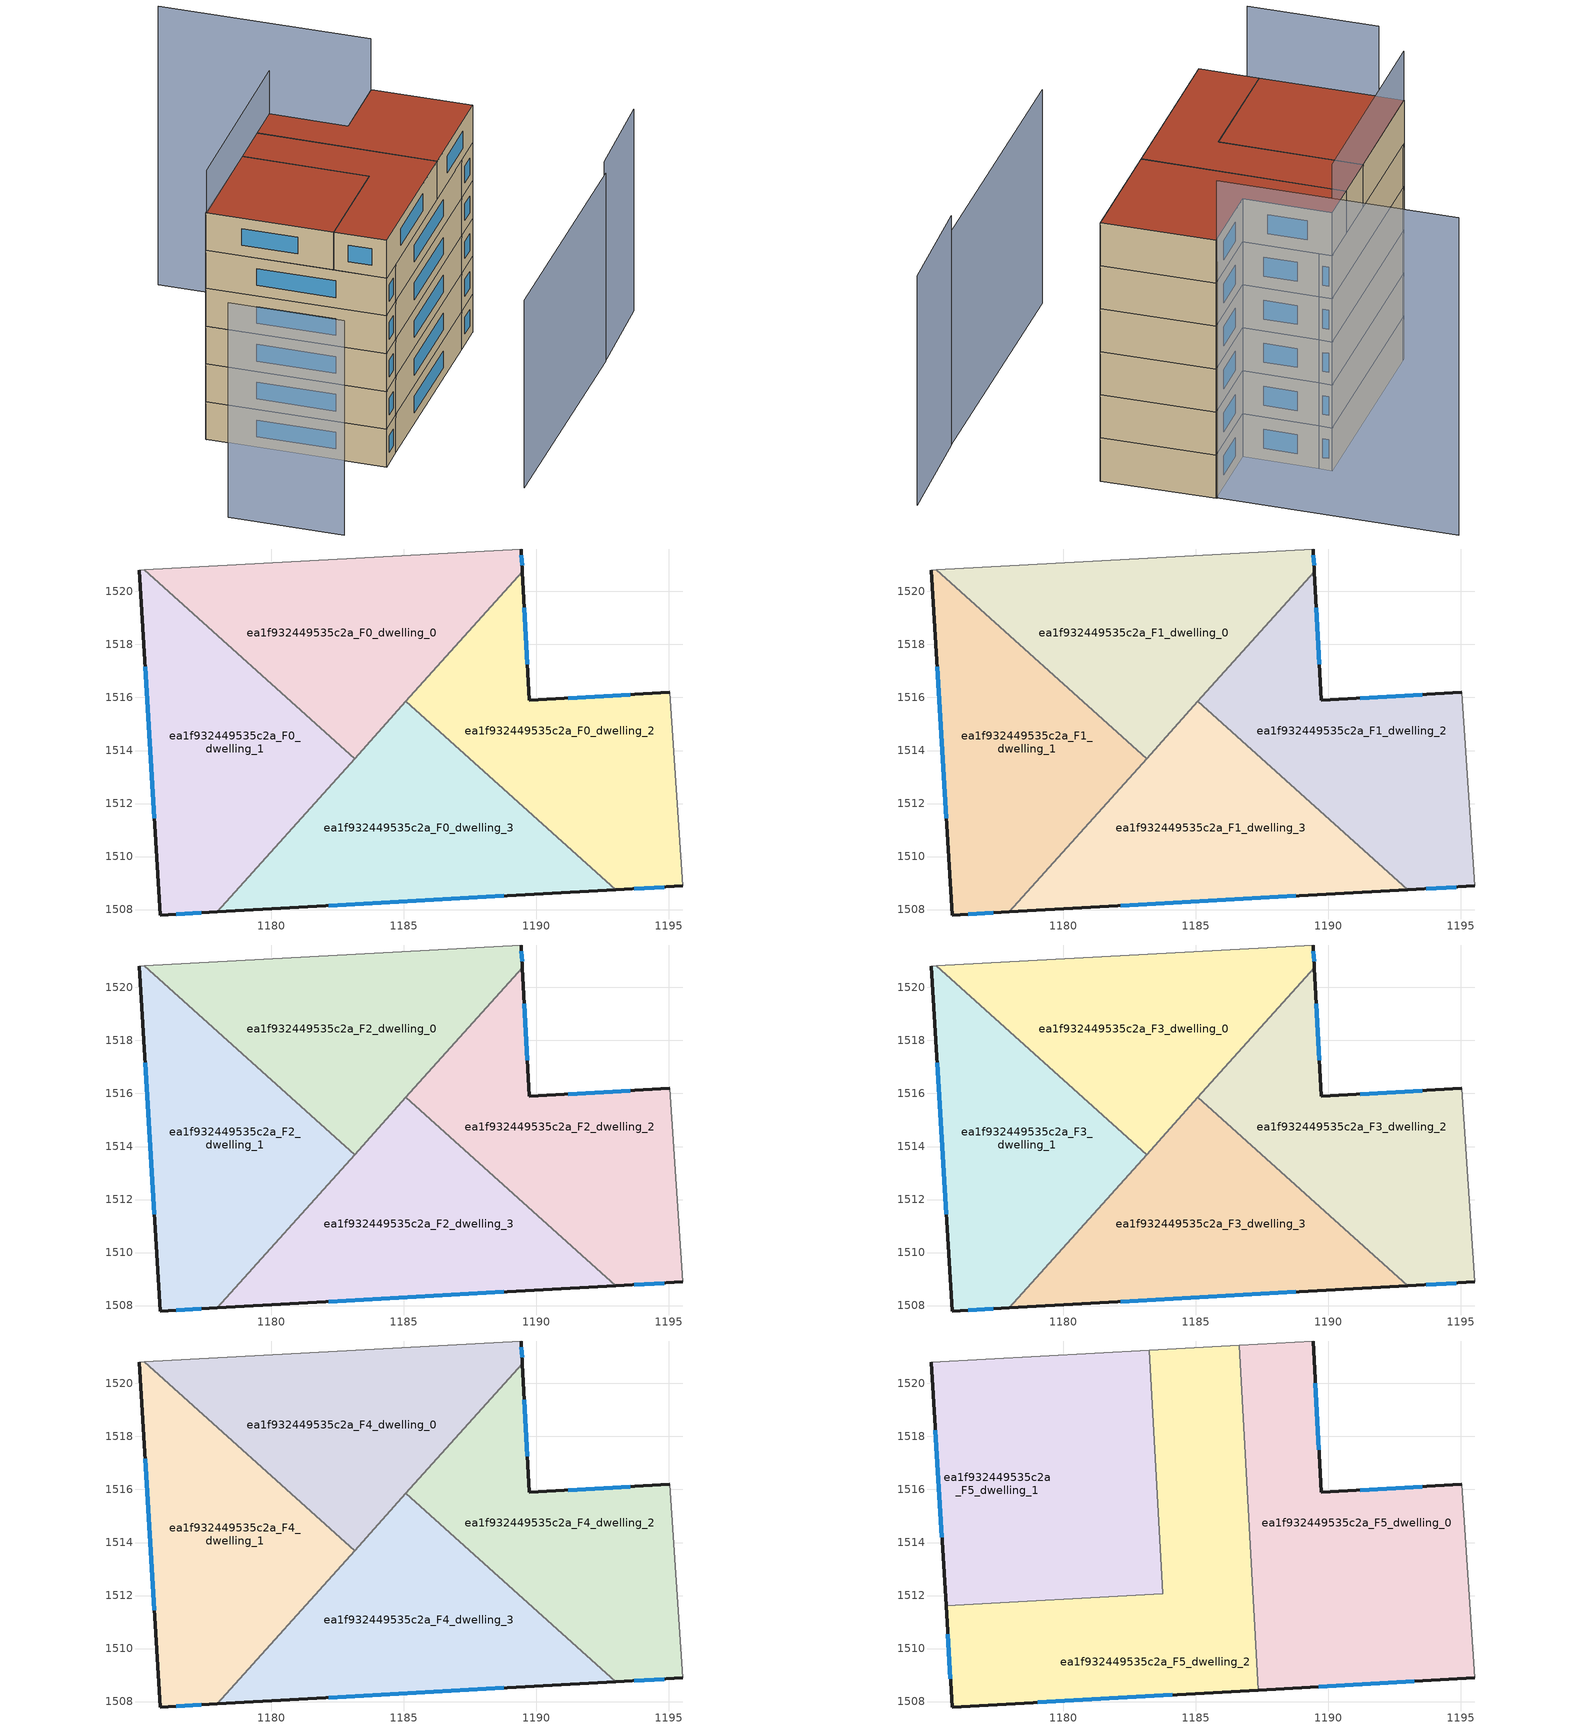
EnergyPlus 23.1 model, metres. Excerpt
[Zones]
ea1f932449535c2a_F0_dwelling_0
 floor ground (EU_floor_Construction): 1189.43,1521.6 1189.48,1520.74 1183.15,1513.69 1175.21,1520.82 z0
 wall outside (EU_wall_Construction): 1189.48,1520.74 1189.43,1521.6 z0:3
 wall to ea1f932449535c2a_F0_dwelling_1 (EU_wall_Construction): 1175.21,1520.82 1183.15,1513.69 z0:3
 wall adiabatic (EU_wall_Construction): 1189.43,1521.6 1175.21,1520.82 z0:3
 wall to ea1f932449535c2a_F0_dwelling_2 (EU_wall_Construction): 1185.09,1515.85 1189.48,1520.74 z0:3
 wall to ea1f932449535c2a_F0_dwelling_3 (EU_wall_Construction): 1183.15,1513.69 1185.09,1515.85 z0:3
 window (EU_Window_Construction): 1189.46,1520.98 1189.44,1521.36 z0.84:2.16
ea1f932449535c2a_F0_dwelling_1
 floor ground (EU_floor_Construction): 1183.15,1513.69 1177.96,1507.92 1175.82,1507.8 1175.02,1520.8 1175.21,1520.82 z0
 wall outside (EU_wall_Construction): 1175.02,1520.8 1175.82,1507.8 1177.96,1507.92 z0:3
 wall adiabatic (EU_wall_Construction): 1175.21,1520.82 1175.02,1520.8 z0:3
 wall to ea1f932449535c2a_F0_dwelling_3 (EU_wall_Construction): 1177.96,1507.92 1183.15,1513.69 z0:3
 window (EU_Window_Construction): 1176.42,1507.83 1177.36,1507.88 / 1175.24,1517.16 1175.59,1511.44 z0.84:2.16
ea1f932449535c2a_F0_dwelling_2
 floor ground (EU_floor_Construction): 1195.03,1516.2 1195.53,1508.89 1192.99,1508.75 1185.09,1515.85 1189.48,1520.74 1189.73,1515.9 z0
 wall outside (EU_wall_Construction): 1195.03,1516.2 1189.73,1515.9 1189.48,1520.74 / 1192.99,1508.75 1195.53,1508.89 z0:3
 wall to ea1f932449535c2a_F0_dwelling_3 (EU_wall_Construction): 1185.09,1515.85 1192.99,1508.75 z0:3
 wall adiabatic (EU_wall_Construction): 1195.53,1508.89 1195.03,1516.2 z0:3
 window (EU_Window_Construction): 1189.66,1517.25 1189.55,1519.38 / 1193.55,1516.11 1191.22,1515.98 / 1193.71,1508.79 1194.82,1508.85 z0.84:2.16
ea1f932449535c2a_F0_dwelling_3
 floor ground (EU_floor_Construction): 1192.99,1508.75 1177.96,1507.92 1185.09,1515.85 z0
 wall outside (EU_wall_Construction): 1177.96,1507.92 1192.99,1508.75 z0:3
 window (EU_Window_Construction): 1182.17,1508.15 1188.78,1508.52 z0.84:2.16
ea1f932449535c2a_F1_dwelling_0
 floor to ea1f932449535c2a_F0_dwelling_0 (EU_floor_Construction): 1189.43,1521.6 1189.48,1520.74 1183.15,1513.69 1175.21,1520.82 z3
 wall outside (EU_wall_Construction): 1189.48,1520.74 1189.43,1521.6 z3:6
 wall to ea1f932449535c2a_F1_dwelling_1 (EU_wall_Construction): 1175.21,1520.82 1183.15,1513.69 z3:6
 wall adiabatic (EU_wall_Construction): 1189.43,1521.6 1175.21,1520.82 z3:6
 wall to ea1f932449535c2a_F1_dwelling_2 (EU_wall_Construction): 1185.09,1515.85 1189.48,1520.74 z3:6
 wall to ea1f932449535c2a_F1_dwelling_3 (EU_wall_Construction): 1183.15,1513.69 1185.09,1515.85 z3:6
 window (EU_Window_Construction): 1189.46,1520.98 1189.44,1521.36 z3.84:5.16
ea1f932449535c2a_F1_dwelling_1
 floor to ea1f932449535c2a_F0_dwelling_1 (EU_floor_Construction): 1183.15,1513.69 1177.96,1507.92 1175.82,1507.8 1175.02,1520.8 1175.21,1520.82 z3
 wall outside (EU_wall_Construction): 1175.02,1520.8 1175.82,1507.8 1177.96,1507.92 z3:6
 wall adiabatic (EU_wall_Construction): 1175.21,1520.82 1175.02,1520.8 z3:6
 wall to ea1f932449535c2a_F1_dwelling_3 (EU_wall_Construction): 1177.96,1507.92 1183.15,1513.69 z3:6
 window (EU_Window_Construction): 1176.42,1507.83 1177.36,1507.88 / 1175.24,1517.16 1175.59,1511.44 z3.84:5.16
ea1f932449535c2a_F1_dwelling_2
 floor to ea1f932449535c2a_F0_dwelling_2 (EU_floor_Construction): 1195.03,1516.2 1195.53,1508.89 1192.99,1508.75 1185.09,1515.85 1189.48,1520.74 1189.73,1515.9 z3
 wall outside (EU_wall_Construction): 1195.03,1516.2 1189.73,1515.9 1189.48,1520.74 / 1192.99,1508.75 1195.53,1508.89 z3:6
 wall to ea1f932449535c2a_F1_dwelling_3 (EU_wall_Construction): 1185.09,1515.85 1192.99,1508.75 z3:6
 wall adiabatic (EU_wall_Construction): 1195.53,1508.89 1195.03,1516.2 z3:6
 window (EU_Window_Construction): 1189.66,1517.25 1189.55,1519.38 / 1193.55,1516.11 1191.22,1515.98 / 1193.71,1508.79 1194.82,1508.85 z3.84:5.16
ea1f932449535c2a_F1_dwelling_3
 floor to ea1f932449535c2a_F0_dwelling_3 (EU_floor_Construction): 1192.99,1508.75 1177.96,1507.92 1185.09,1515.85 z3
 wall outside (EU_wall_Construction): 1177.96,1507.92 1192.99,1508.75 z3:6
 window (EU_Window_Construction): 1182.17,1508.15 1188.78,1508.52 z3.84:5.16
ea1f932449535c2a_F2_dwelling_0
 floor to ea1f932449535c2a_F1_dwelling_0 (EU_floor_Construction): 1189.43,1521.6 1189.48,1520.74 1183.15,1513.69 1175.21,1520.82 z6
 wall outside (EU_wall_Construction): 1189.48,1520.74 1189.43,1521.6 z6:9
 wall to ea1f932449535c2a_F2_dwelling_1 (EU_wall_Construction): 1175.21,1520.82 1183.15,1513.69 z6:9
 wall adiabatic (EU_wall_Construction): 1189.43,1521.6 1175.21,1520.82 z6:9
 wall to ea1f932449535c2a_F2_dwelling_2 (EU_wall_Construction): 1185.09,1515.85 1189.48,1520.74 z6:9
 wall to ea1f932449535c2a_F2_dwelling_3 (EU_wall_Construction): 1183.15,1513.69 1185.09,1515.85 z6:9
 window (EU_Window_Construction): 1189.46,1520.98 1189.44,1521.36 z6.84:8.16
ea1f932449535c2a_F2_dwelling_1
 floor to ea1f932449535c2a_F1_dwelling_1 (EU_floor_Construction): 1183.15,1513.69 1177.96,1507.92 1175.82,1507.8 1175.02,1520.8 1175.21,1520.82 z6
 wall outside (EU_wall_Construction): 1175.02,1520.8 1175.82,1507.8 1177.96,1507.92 z6:9
 wall adiabatic (EU_wall_Construction): 1175.21,1520.82 1175.02,1520.8 z6:9
 wall to ea1f932449535c2a_F2_dwelling_3 (EU_wall_Construction): 1177.96,1507.92 1183.15,1513.69 z6:9
 window (EU_Window_Construction): 1176.42,1507.83 1177.36,1507.88 / 1175.24,1517.16 1175.59,1511.44 z6.84:8.16
ea1f932449535c2a_F2_dwelling_2
 floor to ea1f932449535c2a_F1_dwelling_2 (EU_floor_Construction): 1195.03,1516.2 1195.53,1508.89 1192.99,1508.75 1185.09,1515.85 1189.48,1520.74 1189.73,1515.9 z6
 wall outside (EU_wall_Construction): 1195.03,1516.2 1189.73,1515.9 1189.48,1520.74 / 1192.99,1508.75 1195.53,1508.89 z6:9
 wall to ea1f932449535c2a_F2_dwelling_3 (EU_wall_Construction): 1185.09,1515.85 1192.99,1508.75 z6:9
 wall adiabatic (EU_wall_Construction): 1195.53,1508.89 1195.03,1516.2 z6:9
 window (EU_Window_Construction): 1189.66,1517.25 1189.55,1519.38 / 1193.55,1516.11 1191.22,1515.98 / 1193.71,1508.79 1194.82,1508.85 z6.84:8.16
ea1f932449535c2a_F2_dwelling_3
 floor to ea1f932449535c2a_F1_dwelling_3 (EU_floor_Construction): 1192.99,1508.75 1177.96,1507.92 1185.09,1515.85 z6
 wall outside (EU_wall_Construction): 1177.96,1507.92 1192.99,1508.75 z6:9
 window (EU_Window_Construction): 1182.17,1508.15 1188.78,1508.52 z6.84:8.16
ea1f932449535c2a_F3_dwelling_0
 floor to ea1f932449535c2a_F2_dwelling_0 (EU_floor_Construction): 1189.43,1521.6 1189.48,1520.74 1183.15,1513.69 1175.21,1520.82 z9
 wall outside (EU_wall_Construction): 1189.48,1520.74 1189.43,1521.6 z9:12
 wall to ea1f932449535c2a_F3_dwelling_1 (EU_wall_Construction): 1175.21,1520.82 1183.15,1513.69 z9:12
 wall adiabatic (EU_wall_Construction): 1189.43,1521.6 1175.21,1520.82 z9:12
 wall to ea1f932449535c2a_F3_dwelling_2 (EU_wall_Construction): 1185.09,1515.85 1189.48,1520.74 z9:12
 wall to ea1f932449535c2a_F3_dwelling_3 (EU_wall_Construction): 1183.15,1513.69 1185.09,1515.85 z9:12
 window (EU_Window_Construction): 1189.46,1520.98 1189.44,1521.36 z9.84:11.16
ea1f932449535c2a_F3_dwelling_1
 floor to ea1f932449535c2a_F2_dwelling_1 (EU_floor_Construction): 1183.15,1513.69 1177.96,1507.92 1175.82,1507.8 1175.02,1520.8 1175.21,1520.82 z9
 wall outside (EU_wall_Construction): 1175.02,1520.8 1175.82,1507.8 1177.96,1507.92 z9:12
 wall adiabatic (EU_wall_Construction): 1175.21,1520.82 1175.02,1520.8 z9:12
 wall to ea1f932449535c2a_F3_dwelling_3 (EU_wall_Construction): 1177.96,1507.92 1183.15,1513.69 z9:12
 window (EU_Window_Construction): 1176.42,1507.83 1177.36,1507.88 / 1175.24,1517.16 1175.59,1511.44 z9.84:11.16
ea1f932449535c2a_F3_dwelling_2
 floor to ea1f932449535c2a_F2_dwelling_2 (EU_floor_Construction): 1195.03,1516.2 1195.53,1508.89 1192.99,1508.75 1185.09,1515.85 1189.48,1520.74 1189.73,1515.9 z9
 wall outside (EU_wall_Construction): 1195.03,1516.2 1189.73,1515.9 1189.48,1520.74 / 1192.99,1508.75 1195.53,1508.89 z9:12
 wall to ea1f932449535c2a_F3_dwelling_3 (EU_wall_Construction): 1185.09,1515.85 1192.99,1508.75 z9:12
 wall adiabatic (EU_wall_Construction): 1195.53,1508.89 1195.03,1516.2 z9:12
 window (EU_Window_Construction): 1189.66,1517.25 1189.55,1519.38 / 1193.55,1516.11 1191.22,1515.98 / 1193.71,1508.79 1194.82,1508.85 z9.84:11.16
ea1f932449535c2a_F3_dwelling_3
 floor to ea1f932449535c2a_F2_dwelling_3 (EU_floor_Construction): 1192.99,1508.75 1177.96,1507.92 1185.09,1515.85 z9
 wall outside (EU_wall_Construction): 1177.96,1507.92 1192.99,1508.75 z9:12
 window (EU_Window_Construction): 1182.17,1508.15 1188.78,1508.52 z9.84:11.16
ea1f932449535c2a_F4_dwelling_0
 floor to ea1f932449535c2a_F3_dwelling_0 (EU_floor_Construction): 1189.43,1521.6 1189.48,1520.74 1183.15,1513.69 1175.21,1520.82 z12
 wall outside (EU_wall_Construction): 1189.48,1520.74 1189.43,1521.6 z12:15
 wall to ea1f932449535c2a_F4_dwelling_1 (EU_wall_Construction): 1175.21,1520.82 1183.15,1513.69 z12:15
 wall adiabatic (EU_wall_Construction): 1189.43,1521.6 1175.21,1520.82 z12:15
 wall to ea1f932449535c2a_F4_dwelling_2 (EU_wall_Construction): 1185.09,1515.85 1189.48,1520.74 z12:15
 wall to ea1f932449535c2a_F4_dwelling_3 (EU_wall_Construction): 1183.15,1513.69 1185.09,1515.85 z12:15
 window (EU_Window_Construction): 1189.46,1520.98 1189.44,1521.36 z12.84:14.16
ea1f932449535c2a_F4_dwelling_1
 floor to ea1f932449535c2a_F3_dwelling_1 (EU_floor_Construction): 1183.15,1513.69 1177.96,1507.92 1175.82,1507.8 1175.02,1520.8 1175.21,1520.82 z12
 wall outside (EU_wall_Construction): 1175.02,1520.8 1175.82,1507.8 1177.96,1507.92 z12:15
 wall adiabatic (EU_wall_Construction): 1175.21,1520.82 1175.02,1520.8 z12:15
 wall to ea1f932449535c2a_F4_dwelling_3 (EU_wall_Construction): 1177.96,1507.92 1183.15,1513.69 z12:15
 window (EU_Window_Construction): 1176.42,1507.83 1177.36,1507.88 / 1175.24,1517.16 1175.59,1511.44 z12.84:14.16
ea1f932449535c2a_F4_dwelling_2
 floor to ea1f932449535c2a_F3_dwelling_2 (EU_floor_Construction): 1195.03,1516.2 1195.53,1508.89 1192.99,1508.75 1185.09,1515.85 1189.48,1520.74 1189.73,1515.9 z12
 wall outside (EU_wall_Construction): 1195.03,1516.2 1189.73,1515.9 1189.48,1520.74 / 1192.99,1508.75 1195.53,1508.89 z12:15
 wall to ea1f932449535c2a_F4_dwelling_3 (EU_wall_Construction): 1185.09,1515.85 1192.99,1508.75 z12:15
 wall adiabatic (EU_wall_Construction): 1195.53,1508.89 1195.03,1516.2 z12:15
 window (EU_Window_Construction): 1189.66,1517.25 1189.55,1519.38 / 1193.55,1516.11 1191.22,1515.98 / 1193.71,1508.79 1194.82,1508.85 z12.84:14.16
ea1f932449535c2a_F4_dwelling_3
 floor to ea1f932449535c2a_F3_dwelling_3 (EU_floor_Construction): 1192.99,1508.75 1177.96,1507.92 1185.09,1515.85 z12
 wall outside (EU_wall_Construction): 1177.96,1507.92 1192.99,1508.75 z12:15
 window (EU_Window_Construction): 1182.17,1508.15 1188.78,1508.52 z12.84:14.16
ea1f932449535c2a_F5_dwelling_0
 floor to ea1f932449535c2a_F4_dwelling_2 (EU_floor_Construction): 1195.03,1516.2 1195.53,1508.89 1192.99,1508.75 1187.04,1514.09 1186.84,1517.8 1189.48,1520.74 1189.73,1515.9 z15
 floor to ea1f932449535c2a_F4_dwelling_0 (EU_floor_Construction): 1189.43,1521.6 1189.48,1520.74 1186.84,1517.8 1186.64,1521.45 z15
 floor to ea1f932449535c2a_F4_dwelling_3 (EU_floor_Construction): 1192.99,1508.75 1187.36,1508.44 1187.04,1514.09 z15
 wall outside (EU_wall_Construction): 1195.03,1516.2 1189.73,1515.9 1189.43,1521.6 / 1187.36,1508.44 1195.53,1508.89 z15:18
 wall adiabatic (EU_wall_Construction): 1195.53,1508.89 1195.03,1516.2 / 1189.43,1521.6 1186.64,1521.45 z15:18
 wall to ea1f932449535c2a_F5_dwelling_2 (EU_wall_Construction): 1186.64,1521.45 1187.36,1508.44 z15:18
 window (EU_Window_Construction): 1193.55,1516.11 1191.22,1515.98 / 1189.65,1508.56 1193.24,1508.76 / 1189.65,1517.5 1189.52,1520 z15.84:17.16
 roof outside (EU_roof_Construction): 1195.53,1508.89 1195.03,1516.2 1189.73,1515.9 1189.43,1521.6 1186.64,1521.45 1187.36,1508.44 z18
ea1f932449535c2a_F5_dwelling_1
 floor to ea1f932449535c2a_F4_dwelling_0 (EU_floor_Construction): 1183.24,1521.26 1183.63,1514.23 1183.15,1513.69 1175.22,1520.82 z15
 floor to ea1f932449535c2a_F4_dwelling_1 (EU_floor_Construction): 1183.15,1513.69 1181.59,1511.95 1175.58,1511.62 1175.02,1520.8 1175.22,1520.82 z15
 floor to ea1f932449535c2a_F4_dwelling_3 (EU_floor_Construction): 1183.63,1514.23 1183.75,1512.07 1181.59,1511.95 z15
 wall outside (EU_wall_Construction): 1175.02,1520.8 1175.58,1511.62 z15:18
 wall to ea1f932449535c2a_F5_dwelling_2 (EU_wall_Construction): 1175.58,1511.62 1183.75,1512.07 1183.24,1521.26 z15:18
 wall adiabatic (EU_wall_Construction): 1183.24,1521.26 1175.02,1520.8 z15:18
 window (EU_Window_Construction): 1175.18,1518.23 1175.43,1514.19 z15.84:17.16
 roof outside (EU_roof_Construction): 1183.75,1512.07 1183.24,1521.26 1175.02,1520.8 1175.58,1511.62 z18
ea1f932449535c2a_F5_dwelling_2
 floor to ea1f932449535c2a_F4_dwelling_1 (EU_floor_Construction): 1181.59,1511.95 1177.96,1507.92 1175.82,1507.8 1175.58,1511.62 z15
 floor to ea1f932449535c2a_F4_dwelling_3 (EU_floor_Construction): 1187.04,1514.09 1187.36,1508.44 1177.96,1507.92 1181.59,1511.95 1183.75,1512.07 1183.63,1514.23 1185.09,1515.85 z15
 floor to ea1f932449535c2a_F4_dwelling_2 (EU_floor_Construction): 1186.84,1517.8 1187.04,1514.09 1185.09,1515.85 z15
 floor to ea1f932449535c2a_F4_dwelling_0 (EU_floor_Construction): 1186.64,1521.45 1186.84,1517.8 1183.63,1514.23 1183.24,1521.26 z15
 wall outside (EU_wall_Construction): 1175.58,1511.62 1175.82,1507.8 1187.36,1508.44 z15:18
 wall adiabatic (EU_wall_Construction): 1186.64,1521.45 1183.24,1521.26 z15:18
 window (EU_Window_Construction): 1179.05,1507.98 1184.12,1508.26 / 1175.65,1510.55 1175.75,1508.87 z15.84:17.16
 roof outside (EU_roof_Construction): 1187.36,1508.44 1186.64,1521.45 1183.24,1521.26 1183.75,1512.07 1175.58,1511.62 1175.82,1507.8 z18
shading: 1194.63,1498.88 1202.21,1499.56 z0:16; 1176.47,1497.91 1194.98,1498.9 z0:14.9; 1165.46,1515.54 1165.95,1507.2 z0:17; 1195.47,1508.89 1195.03,1516.25 z0:16.5; 1194.95,1516.2 1194.04,1531.51 z0:22.1; 1189.43,1521.6 1175,1520.75 z0:21.4
[Building]
EU S2 Campaign: North Axis=0; Terrain=City; Solar Distribution=FullExterior
[Site:Location]
Lyon-Bron: Latitude=45.75; Longitude=5; Time Zone=1; Elevation=198
[SizingPeriod:WeatherFileDays]
AnnualSizingPeriod: Begin Month=1; Begin Day of Month=1; End Month=12; End Day of Month=31; Day of Week for Start Day=Monday; Use Weather File Daylight Saving Period=No; Use Weather File Rain and Snow Indicators=No
[MATERIAL]
EU_InternalMass_Material: Roughness=MediumRough; Thickness=0.1; Conductivity=1; Density=1800; Specific Heat=900; Thermal Absorptance=0.9; Solar Absorptance=0.7; Visible Absorptance=0.7
[MATERIAL:NOMASS] Roughness=MediumRough; Thermal Absorptance=0.9; Solar Absorptance=0.7; Visible Absorptance=0.7
Name | Thermal Resistance
EU_wall_NoMass | 0.776494
EU_roof_NoMass | 0.486893
EU_floor_NoMass | 0.421597
[WINDOWMATERIAL:SIMPLEGLAZINGSYSTEM]
EU_Window_SimpleGlazing: UFactor=4.24961; Solar Heat Gain Coefficient=0.83; Visible Transmittance=0.83
[CONSTRUCTION]
EU_wall_Construction: EU_wall_NoMass
EU_roof_Construction: EU_roof_NoMass
EU_floor_Construction: EU_floor_NoMass
EU_Window_Construction: EU_Window_SimpleGlazing
EU_InternalMass_Construction: EU_InternalMass_Material
[ZONE] Type=1; Multiplier=1; Ceiling Height=autocalculate; Floor Area=autocalculate; Part of Total Floor Area=Yes
Name | Volume
ea1f932449535c2a_F0_dwelling_0; ea1f932449535c2a_F1_dwelling_0; ea1f932449535c2a_F2_dwelling_0; ea1f932449535c2a_F3_dwelling_0; ea1f932449535c2a_F4_dwelling_0 | 169.962
ea1f932449535c2a_F5_dwelling_0 | 226.635
ea1f932449535c2a_F0_dwelling_1; ea1f932449535c2a_F1_dwelling_1; ea1f932449535c2a_F2_dwelling_1; ea1f932449535c2a_F3_dwelling_1; ea1f932449535c2a_F4_dwelling_1 | 169.983
ea1f932449535c2a_F5_dwelling_1 | 226.643
ea1f932449535c2a_F0_dwelling_2; ea1f932449535c2a_F1_dwelling_2; ea1f932449535c2a_F2_dwelling_2; ea1f932449535c2a_F3_dwelling_2; ea1f932449535c2a_F4_dwelling_2 | 169.986
ea1f932449535c2a_F5_dwelling_2 | 226.631
ea1f932449535c2a_F0_dwelling_3; ea1f932449535c2a_F1_dwelling_3; ea1f932449535c2a_F2_dwelling_3; ea1f932449535c2a_F3_dwelling_3; ea1f932449535c2a_F4_dwelling_3 | 169.982
[INTERNALMASS] Construction=EU_InternalMass_Construction
Name | Zone or ZoneList | Surface Area
ea1f932449535c2a_F0_dwelling_0_EU_InternalMass | ea1f932449535c2a_F0_dwelling_0 | 56.6543
ea1f932449535c2a_F0_dwelling_1_EU_InternalMass | ea1f932449535c2a_F0_dwelling_1 | 56.6611
ea1f932449535c2a_F0_dwelling_2_EU_InternalMass | ea1f932449535c2a_F0_dwelling_2 | 56.662
ea1f932449535c2a_F0_dwelling_3_EU_InternalMass | ea1f932449535c2a_F0_dwelling_3 | 56.6608
ea1f932449535c2a_F1_dwelling_0_EU_InternalMass | ea1f932449535c2a_F1_dwelling_0 | 56.6543
ea1f932449535c2a_F1_dwelling_1_EU_InternalMass | ea1f932449535c2a_F1_dwelling_1 | 56.6611
ea1f932449535c2a_F1_dwelling_2_EU_InternalMass | ea1f932449535c2a_F1_dwelling_2 | 56.662
ea1f932449535c2a_F1_dwelling_3_EU_InternalMass | ea1f932449535c2a_F1_dwelling_3 | 56.6608
ea1f932449535c2a_F2_dwelling_0_EU_InternalMass | ea1f932449535c2a_F2_dwelling_0 | 56.6543
ea1f932449535c2a_F2_dwelling_1_EU_InternalMass | ea1f932449535c2a_F2_dwelling_1 | 56.6611
ea1f932449535c2a_F2_dwelling_2_EU_InternalMass | ea1f932449535c2a_F2_dwelling_2 | 56.662
ea1f932449535c2a_F2_dwelling_3_EU_InternalMass | ea1f932449535c2a_F2_dwelling_3 | 56.6608
ea1f932449535c2a_F3_dwelling_0_EU_InternalMass | ea1f932449535c2a_F3_dwelling_0 | 56.6543
ea1f932449535c2a_F3_dwelling_1_EU_InternalMass | ea1f932449535c2a_F3_dwelling_1 | 56.6611
ea1f932449535c2a_F3_dwelling_2_EU_InternalMass | ea1f932449535c2a_F3_dwelling_2 | 56.662
ea1f932449535c2a_F3_dwelling_3_EU_InternalMass | ea1f932449535c2a_F3_dwelling_3 | 56.6608
ea1f932449535c2a_F4_dwelling_0_EU_InternalMass | ea1f932449535c2a_F4_dwelling_0 | 56.6543
ea1f932449535c2a_F4_dwelling_1_EU_InternalMass | ea1f932449535c2a_F4_dwelling_1 | 56.6611
ea1f932449535c2a_F4_dwelling_2_EU_InternalMass | ea1f932449535c2a_F4_dwelling_2 | 56.662
ea1f932449535c2a_F4_dwelling_3_EU_InternalMass | ea1f932449535c2a_F4_dwelling_3 | 56.6608
ea1f932449535c2a_F5_dwelling_0_EU_InternalMass | ea1f932449535c2a_F5_dwelling_0 | 75.5434
ea1f932449535c2a_F5_dwelling_1_EU_InternalMass | ea1f932449535c2a_F5_dwelling_1 | 75.5464
ea1f932449535c2a_F5_dwelling_2_EU_InternalMass | ea1f932449535c2a_F5_dwelling_2 | 75.5439
[OTHEREQUIPMENT] Fuel Type=Electricity; Design Level Calculation Method=Watts/Area; Power per Zone Floor Area=1; Fraction Latent=0; Fraction Radiant=0; Fraction Lost=0; Carbon Dioxide Generation Rate=0; EndUse Subcategory=EU_Step8_InternalGains
Name | Zone or ZoneList or Space or SpaceList | Schedule
EU_Step8_InternalGain_ea1f932449535c2a_F0_dwelling_0_f000 | ea1f932449535c2a_F0_dwelling_0 | EU_Step8_GainSchedule_ea1f932449535c2a_F0_dwelling_0_f000
EU_Step8_InternalGain_ea1f932449535c2a_F0_dwelling_1_f000 | ea1f932449535c2a_F0_dwelling_1 | EU_Step8_GainSchedule_ea1f932449535c2a_F0_dwelling_1_f000
EU_Step8_InternalGain_ea1f932449535c2a_F0_dwelling_2_f000 | ea1f932449535c2a_F0_dwelling_2 | EU_Step8_GainSchedule_ea1f932449535c2a_F0_dwelling_2_f000
EU_Step8_InternalGain_ea1f932449535c2a_F0_dwelling_3_f000 | ea1f932449535c2a_F0_dwelling_3 | EU_Step8_GainSchedule_ea1f932449535c2a_F0_dwelling_3_f000
EU_Step8_InternalGain_ea1f932449535c2a_F1_dwelling_0_f000 | ea1f932449535c2a_F1_dwelling_0 | EU_Step8_GainSchedule_ea1f932449535c2a_F1_dwelling_0_f000
EU_Step8_InternalGain_ea1f932449535c2a_F1_dwelling_1_f000 | ea1f932449535c2a_F1_dwelling_1 | EU_Step8_GainSchedule_ea1f932449535c2a_F1_dwelling_1_f000
EU_Step8_InternalGain_ea1f932449535c2a_F1_dwelling_2_f000 | ea1f932449535c2a_F1_dwelling_2 | EU_Step8_GainSchedule_ea1f932449535c2a_F1_dwelling_2_f000
EU_Step8_InternalGain_ea1f932449535c2a_F1_dwelling_3_f000 | ea1f932449535c2a_F1_dwelling_3 | EU_Step8_GainSchedule_ea1f932449535c2a_F1_dwelling_3_f000
EU_Step8_InternalGain_ea1f932449535c2a_F2_dwelling_0_f000 | ea1f932449535c2a_F2_dwelling_0 | EU_Step8_GainSchedule_ea1f932449535c2a_F2_dwelling_0_f000
EU_Step8_InternalGain_ea1f932449535c2a_F2_dwelling_1_f000 | ea1f932449535c2a_F2_dwelling_1 | EU_Step8_GainSchedule_ea1f932449535c2a_F2_dwelling_1_f000
EU_Step8_InternalGain_ea1f932449535c2a_F2_dwelling_2_f000 | ea1f932449535c2a_F2_dwelling_2 | EU_Step8_GainSchedule_ea1f932449535c2a_F2_dwelling_2_f000
EU_Step8_InternalGain_ea1f932449535c2a_F2_dwelling_3_f000 | ea1f932449535c2a_F2_dwelling_3 | EU_Step8_GainSchedule_ea1f932449535c2a_F2_dwelling_3_f000
EU_Step8_InternalGain_ea1f932449535c2a_F3_dwelling_0_f000 | ea1f932449535c2a_F3_dwelling_0 | EU_Step8_GainSchedule_ea1f932449535c2a_F3_dwelling_0_f000
EU_Step8_InternalGain_ea1f932449535c2a_F3_dwelling_1_f000 | ea1f932449535c2a_F3_dwelling_1 | EU_Step8_GainSchedule_ea1f932449535c2a_F3_dwelling_1_f000
EU_Step8_InternalGain_ea1f932449535c2a_F3_dwelling_2_f000 | ea1f932449535c2a_F3_dwelling_2 | EU_Step8_GainSchedule_ea1f932449535c2a_F3_dwelling_2_f000
EU_Step8_InternalGain_ea1f932449535c2a_F3_dwelling_3_f000 | ea1f932449535c2a_F3_dwelling_3 | EU_Step8_GainSchedule_ea1f932449535c2a_F3_dwelling_3_f000
EU_Step8_InternalGain_ea1f932449535c2a_F4_dwelling_0_f000 | ea1f932449535c2a_F4_dwelling_0 | EU_Step8_GainSchedule_ea1f932449535c2a_F4_dwelling_0_f000
EU_Step8_InternalGain_ea1f932449535c2a_F4_dwelling_1_f000 | ea1f932449535c2a_F4_dwelling_1 | EU_Step8_GainSchedule_ea1f932449535c2a_F4_dwelling_1_f000
EU_Step8_InternalGain_ea1f932449535c2a_F4_dwelling_2_f000 | ea1f932449535c2a_F4_dwelling_2 | EU_Step8_GainSchedule_ea1f932449535c2a_F4_dwelling_2_f000
EU_Step8_InternalGain_ea1f932449535c2a_F4_dwelling_3_f000 | ea1f932449535c2a_F4_dwelling_3 | EU_Step8_GainSchedule_ea1f932449535c2a_F4_dwelling_3_f000
EU_Step8_InternalGain_ea1f932449535c2a_F5_dwelling_0_f000 | ea1f932449535c2a_F5_dwelling_0 | EU_Step8_GainSchedule_ea1f932449535c2a_F5_dwelling_0_f000
EU_Step8_InternalGain_ea1f932449535c2a_F5_dwelling_1_f000 | ea1f932449535c2a_F5_dwelling_1 | EU_Step8_GainSchedule_ea1f932449535c2a_F5_dwelling_1_f000
EU_Step8_InternalGain_ea1f932449535c2a_F5_dwelling_2_f000 | ea1f932449535c2a_F5_dwelling_2 | EU_Step8_GainSchedule_ea1f932449535c2a_F5_dwelling_2_f000
[ZONEVENTILATION:DESIGNFLOWRATE] Schedule=EU_AlwaysOn; Design Flow Rate Calculation Method=AirChanges/Hour; Air Changes per Hour=0.693814; Ventilation Type=Natural; Fan Pressure Rise=0; Fan Total Efficiency=1; Constant Term Coefficient=1; Temperature Term Coefficient=0; Velocity Term Coefficient=0; Velocity Squared Term Coefficient=0; Minimum Indoor Temperature=-100; Maximum Indoor Temperature=100; Delta Temperature=-100; Minimum Outdoor Temperature=-100; Maximum Outdoor Temperature=100; Maximum Wind Speed=40
Name | Zone or ZoneList or Space or SpaceList
EU_ConstantAir_ea1f932449535c2a_F0_dwelling_0 | ea1f932449535c2a_F0_dwelling_0
EU_ConstantAir_ea1f932449535c2a_F0_dwelling_1 | ea1f932449535c2a_F0_dwelling_1
EU_ConstantAir_ea1f932449535c2a_F0_dwelling_2 | ea1f932449535c2a_F0_dwelling_2
EU_ConstantAir_ea1f932449535c2a_F0_dwelling_3 | ea1f932449535c2a_F0_dwelling_3
EU_ConstantAir_ea1f932449535c2a_F1_dwelling_0 | ea1f932449535c2a_F1_dwelling_0
EU_ConstantAir_ea1f932449535c2a_F1_dwelling_1 | ea1f932449535c2a_F1_dwelling_1
EU_ConstantAir_ea1f932449535c2a_F1_dwelling_2 | ea1f932449535c2a_F1_dwelling_2
EU_ConstantAir_ea1f932449535c2a_F1_dwelling_3 | ea1f932449535c2a_F1_dwelling_3
EU_ConstantAir_ea1f932449535c2a_F2_dwelling_0 | ea1f932449535c2a_F2_dwelling_0
EU_ConstantAir_ea1f932449535c2a_F2_dwelling_1 | ea1f932449535c2a_F2_dwelling_1
EU_ConstantAir_ea1f932449535c2a_F2_dwelling_2 | ea1f932449535c2a_F2_dwelling_2
EU_ConstantAir_ea1f932449535c2a_F2_dwelling_3 | ea1f932449535c2a_F2_dwelling_3
EU_ConstantAir_ea1f932449535c2a_F3_dwelling_0 | ea1f932449535c2a_F3_dwelling_0
EU_ConstantAir_ea1f932449535c2a_F3_dwelling_1 | ea1f932449535c2a_F3_dwelling_1
EU_ConstantAir_ea1f932449535c2a_F3_dwelling_2 | ea1f932449535c2a_F3_dwelling_2
EU_ConstantAir_ea1f932449535c2a_F3_dwelling_3 | ea1f932449535c2a_F3_dwelling_3
EU_ConstantAir_ea1f932449535c2a_F4_dwelling_0 | ea1f932449535c2a_F4_dwelling_0
EU_ConstantAir_ea1f932449535c2a_F4_dwelling_1 | ea1f932449535c2a_F4_dwelling_1
EU_ConstantAir_ea1f932449535c2a_F4_dwelling_2 | ea1f932449535c2a_F4_dwelling_2
EU_ConstantAir_ea1f932449535c2a_F4_dwelling_3 | ea1f932449535c2a_F4_dwelling_3
EU_ConstantAir_ea1f932449535c2a_F5_dwelling_0 | ea1f932449535c2a_F5_dwelling_0
EU_ConstantAir_ea1f932449535c2a_F5_dwelling_1 | ea1f932449535c2a_F5_dwelling_1
EU_ConstantAir_ea1f932449535c2a_F5_dwelling_2 | ea1f932449535c2a_F5_dwelling_2
[HVACTEMPLATE:THERMOSTAT] Constant Heating Setpoint=20; Constant Cooling Setpoint=50
EU_HeatOnly_ea1f932449535c2a_F0_dwelling_0; EU_HeatOnly_ea1f932449535c2a_F0_dwelling_1; EU_HeatOnly_ea1f932449535c2a_F0_dwelling_2; EU_HeatOnly_ea1f932449535c2a_F0_dwelling_3; EU_HeatOnly_ea1f932449535c2a_F1_dwelling_0; EU_HeatOnly_ea1f932449535c2a_F1_dwelling_1; EU_HeatOnly_ea1f932449535c2a_F1_dwelling_2; EU_HeatOnly_ea1f932449535c2a_F1_dwelling_3; EU_HeatOnly_ea1f932449535c2a_F2_dwelling_0; EU_HeatOnly_ea1f932449535c2a_F2_dwelling_1; EU_HeatOnly_ea1f932449535c2a_F2_dwelling_2; EU_HeatOnly_ea1f932449535c2a_F2_dwelling_3; EU_HeatOnly_ea1f932449535c2a_F3_dwelling_0; EU_HeatOnly_ea1f932449535c2a_F3_dwelling_1; EU_HeatOnly_ea1f932449535c2a_F3_dwelling_2; EU_HeatOnly_ea1f932449535c2a_F3_dwelling_3; EU_HeatOnly_ea1f932449535c2a_F4_dwelling_0; EU_HeatOnly_ea1f932449535c2a_F4_dwelling_1; EU_HeatOnly_ea1f932449535c2a_F4_dwelling_2; EU_HeatOnly_ea1f932449535c2a_F4_dwelling_3; EU_HeatOnly_ea1f932449535c2a_F5_dwelling_0; EU_HeatOnly_ea1f932449535c2a_F5_dwelling_1; EU_HeatOnly_ea1f932449535c2a_F5_dwelling_2
[HVACTEMPLATE:ZONE:IDEALLOADSAIRSYSTEM] System Availability Schedule=EU_AlwaysOn; Maximum Heating Supply Air Temperature=50; Minimum Cooling Supply Air Temperature=13; Maximum Heating Supply Air Humidity Ratio=0.0156; Minimum Cooling Supply Air Humidity Ratio=0.0077; Heating Limit=NoLimit; Cooling Limit=NoLimit; Heating Availability Schedule=EU_AlwaysOn; Cooling Availability Schedule=EU_CoolingOff; Dehumidification Control Type=ConstantSensibleHeatRatio; Cooling Sensible Heat Ratio=0.7; Dehumidification Setpoint=60; Humidification Control Type=None; Humidification Setpoint=30; Outdoor Air Method=None; Outdoor Air Flow Rate per Person=0.00944; Outdoor Air Flow Rate per Zone Floor Area=0; Outdoor Air Flow Rate per Zone=0; Demand Controlled Ventilation Type=None; Outdoor Air Economizer Type=NoEconomizer; Heat Recovery Type=None; Sensible Heat Recovery Effectiveness=0.7; Latent Heat Recovery Effectiveness=0.65
Name | Template Thermostat
ea1f932449535c2a_F0_dwelling_0 | EU_HeatOnly_ea1f932449535c2a_F0_dwelling_0
ea1f932449535c2a_F0_dwelling_1 | EU_HeatOnly_ea1f932449535c2a_F0_dwelling_1
ea1f932449535c2a_F0_dwelling_2 | EU_HeatOnly_ea1f932449535c2a_F0_dwelling_2
ea1f932449535c2a_F0_dwelling_3 | EU_HeatOnly_ea1f932449535c2a_F0_dwelling_3
ea1f932449535c2a_F1_dwelling_0 | EU_HeatOnly_ea1f932449535c2a_F1_dwelling_0
ea1f932449535c2a_F1_dwelling_1 | EU_HeatOnly_ea1f932449535c2a_F1_dwelling_1
ea1f932449535c2a_F1_dwelling_2 | EU_HeatOnly_ea1f932449535c2a_F1_dwelling_2
ea1f932449535c2a_F1_dwelling_3 | EU_HeatOnly_ea1f932449535c2a_F1_dwelling_3
ea1f932449535c2a_F2_dwelling_0 | EU_HeatOnly_ea1f932449535c2a_F2_dwelling_0
ea1f932449535c2a_F2_dwelling_1 | EU_HeatOnly_ea1f932449535c2a_F2_dwelling_1
ea1f932449535c2a_F2_dwelling_2 | EU_HeatOnly_ea1f932449535c2a_F2_dwelling_2
ea1f932449535c2a_F2_dwelling_3 | EU_HeatOnly_ea1f932449535c2a_F2_dwelling_3
ea1f932449535c2a_F3_dwelling_0 | EU_HeatOnly_ea1f932449535c2a_F3_dwelling_0
ea1f932449535c2a_F3_dwelling_1 | EU_HeatOnly_ea1f932449535c2a_F3_dwelling_1
ea1f932449535c2a_F3_dwelling_2 | EU_HeatOnly_ea1f932449535c2a_F3_dwelling_2
ea1f932449535c2a_F3_dwelling_3 | EU_HeatOnly_ea1f932449535c2a_F3_dwelling_3
ea1f932449535c2a_F4_dwelling_0 | EU_HeatOnly_ea1f932449535c2a_F4_dwelling_0
ea1f932449535c2a_F4_dwelling_1 | EU_HeatOnly_ea1f932449535c2a_F4_dwelling_1
ea1f932449535c2a_F4_dwelling_2 | EU_HeatOnly_ea1f932449535c2a_F4_dwelling_2
ea1f932449535c2a_F4_dwelling_3 | EU_HeatOnly_ea1f932449535c2a_F4_dwelling_3
ea1f932449535c2a_F5_dwelling_0 | EU_HeatOnly_ea1f932449535c2a_F5_dwelling_0
ea1f932449535c2a_F5_dwelling_1 | EU_HeatOnly_ea1f932449535c2a_F5_dwelling_1
ea1f932449535c2a_F5_dwelling_2 | EU_HeatOnly_ea1f932449535c2a_F5_dwelling_2
[SIZING:ZONE] Zone Cooling Design Supply Air Temperature Input Method=SupplyAirTemperature; Zone Cooling Design Supply Air Temperature=13; Zone Heating Design Supply Air Temperature Input Method=SupplyAirTemperature; Zone Heating Design Supply Air Temperature=50; Zone Cooling Design Supply Air Humidity Ratio=0.008; Zone Heating Design Supply Air Humidity Ratio=0.008; Cooling Design Air Flow Method=DesignDay; Cooling Design Air Flow Rate=0; Cooling Minimum Air Flow per Zone Floor Area=0.000762; Cooling Minimum Air Flow=0; Cooling Minimum Air Flow Fraction=0.2; Heating Design Air Flow Method=DesignDay; Heating Design Air Flow Rate=0; Heating Maximum Air Flow per Zone Floor Area=0.002032; Heating Maximum Air Flow=0.141576; Heating Maximum Air Flow Fraction=0.3; Account for Dedicated Outdoor Air System=No; Dedicated Outdoor Air System Control Strategy=NeutralSupplyAir; Dedicated Outdoor Air Low Setpoint Temperature for Design=autosize; Dedicated Outdoor Air High Setpoint Temperature for Design=autosize; Zone Load Sizing Method=Sensible Load Only No Latent Load; Zone Latent Cooling Design Supply Air Humidity Ratio Input Method=HumidityRatioDifference; Zone Cooling Design Supply Air Humidity Ratio Difference=0.005; Zone Latent Heating Design Supply Air Humidity Ratio Input Method=HumidityRatioDifference; Zone Humidification Design Supply Air Humidity Ratio Difference=0.005
ea1f932449535c2a_F0_dwelling_0; ea1f932449535c2a_F0_dwelling_1; ea1f932449535c2a_F0_dwelling_2; ea1f932449535c2a_F0_dwelling_3; ea1f932449535c2a_F1_dwelling_0; ea1f932449535c2a_F1_dwelling_1; ea1f932449535c2a_F1_dwelling_2; ea1f932449535c2a_F1_dwelling_3; ea1f932449535c2a_F2_dwelling_0; ea1f932449535c2a_F2_dwelling_1; ea1f932449535c2a_F2_dwelling_2; ea1f932449535c2a_F2_dwelling_3; ea1f932449535c2a_F3_dwelling_0; ea1f932449535c2a_F3_dwelling_1; ea1f932449535c2a_F3_dwelling_2; ea1f932449535c2a_F3_dwelling_3; ea1f932449535c2a_F4_dwelling_0; ea1f932449535c2a_F4_dwelling_1; ea1f932449535c2a_F4_dwelling_2; ea1f932449535c2a_F4_dwelling_3; ea1f932449535c2a_F5_dwelling_0; ea1f932449535c2a_F5_dwelling_1; ea1f932449535c2a_F5_dwelling_2
[SCHEDULE:CONSTANT]
Name | Hourly Value
EU_AlwaysOn | 1
EU_CoolingOff | 0
[SCHEDULE:FILE] Column Number=1; Rows to Skip at Top=0; Number of Hours of Data=8760; Column Separator=Comma; Interpolate to Timestep=No; Minutes per Item=60; Adjust Schedule for Daylight Savings=Yes
Name | File
EU_Step8_GainSchedule_ea1f932449535c2a_F0_dwelling_0_f000 | ../../schedules/ea1f932449535c2a/ea1f932449535c2a_F0_dwelling_0_f000_gain.csv
EU_Step8_GainSchedule_ea1f932449535c2a_F0_dwelling_1_f000 | ../../schedules/ea1f932449535c2a/ea1f932449535c2a_F0_dwelling_1_f000_gain.csv
EU_Step8_GainSchedule_ea1f932449535c2a_F0_dwelling_2_f000 | ../../schedules/ea1f932449535c2a/ea1f932449535c2a_F0_dwelling_2_f000_gain.csv
EU_Step8_GainSchedule_ea1f932449535c2a_F0_dwelling_3_f000 | ../../schedules/ea1f932449535c2a/ea1f932449535c2a_F0_dwelling_3_f000_gain.csv
EU_Step8_GainSchedule_ea1f932449535c2a_F1_dwelling_0_f000 | ../../schedules/ea1f932449535c2a/ea1f932449535c2a_F1_dwelling_0_f000_gain.csv
EU_Step8_GainSchedule_ea1f932449535c2a_F1_dwelling_1_f000 | ../../schedules/ea1f932449535c2a/ea1f932449535c2a_F1_dwelling_1_f000_gain.csv
EU_Step8_GainSchedule_ea1f932449535c2a_F1_dwelling_2_f000 | ../../schedules/ea1f932449535c2a/ea1f932449535c2a_F1_dwelling_2_f000_gain.csv
EU_Step8_GainSchedule_ea1f932449535c2a_F1_dwelling_3_f000 | ../../schedules/ea1f932449535c2a/ea1f932449535c2a_F1_dwelling_3_f000_gain.csv
EU_Step8_GainSchedule_ea1f932449535c2a_F2_dwelling_0_f000 | ../../schedules/ea1f932449535c2a/ea1f932449535c2a_F2_dwelling_0_f000_gain.csv
EU_Step8_GainSchedule_ea1f932449535c2a_F2_dwelling_1_f000 | ../../schedules/ea1f932449535c2a/ea1f932449535c2a_F2_dwelling_1_f000_gain.csv
EU_Step8_GainSchedule_ea1f932449535c2a_F2_dwelling_2_f000 | ../../schedules/ea1f932449535c2a/ea1f932449535c2a_F2_dwelling_2_f000_gain.csv
EU_Step8_GainSchedule_ea1f932449535c2a_F2_dwelling_3_f000 | ../../schedules/ea1f932449535c2a/ea1f932449535c2a_F2_dwelling_3_f000_gain.csv
EU_Step8_GainSchedule_ea1f932449535c2a_F3_dwelling_0_f000 | ../../schedules/ea1f932449535c2a/ea1f932449535c2a_F3_dwelling_0_f000_gain.csv
EU_Step8_GainSchedule_ea1f932449535c2a_F3_dwelling_1_f000 | ../../schedules/ea1f932449535c2a/ea1f932449535c2a_F3_dwelling_1_f000_gain.csv
EU_Step8_GainSchedule_ea1f932449535c2a_F3_dwelling_2_f000 | ../../schedules/ea1f932449535c2a/ea1f932449535c2a_F3_dwelling_2_f000_gain.csv
EU_Step8_GainSchedule_ea1f932449535c2a_F3_dwelling_3_f000 | ../../schedules/ea1f932449535c2a/ea1f932449535c2a_F3_dwelling_3_f000_gain.csv
EU_Step8_GainSchedule_ea1f932449535c2a_F4_dwelling_0_f000 | ../../schedules/ea1f932449535c2a/ea1f932449535c2a_F4_dwelling_0_f000_gain.csv
EU_Step8_GainSchedule_ea1f932449535c2a_F4_dwelling_1_f000 | ../../schedules/ea1f932449535c2a/ea1f932449535c2a_F4_dwelling_1_f000_gain.csv
EU_Step8_GainSchedule_ea1f932449535c2a_F4_dwelling_2_f000 | ../../schedules/ea1f932449535c2a/ea1f932449535c2a_F4_dwelling_2_f000_gain.csv
EU_Step8_GainSchedule_ea1f932449535c2a_F4_dwelling_3_f000 | ../../schedules/ea1f932449535c2a/ea1f932449535c2a_F4_dwelling_3_f000_gain.csv
EU_Step8_GainSchedule_ea1f932449535c2a_F5_dwelling_0_f000 | ../../schedules/ea1f932449535c2a/ea1f932449535c2a_F5_dwelling_0_f000_gain.csv
EU_Step8_GainSchedule_ea1f932449535c2a_F5_dwelling_1_f000 | ../../schedules/ea1f932449535c2a/ea1f932449535c2a_F5_dwelling_1_f000_gain.csv
EU_Step8_GainSchedule_ea1f932449535c2a_F5_dwelling_2_f000 | ../../schedules/ea1f932449535c2a/ea1f932449535c2a_F5_dwelling_2_f000_gain.csv
